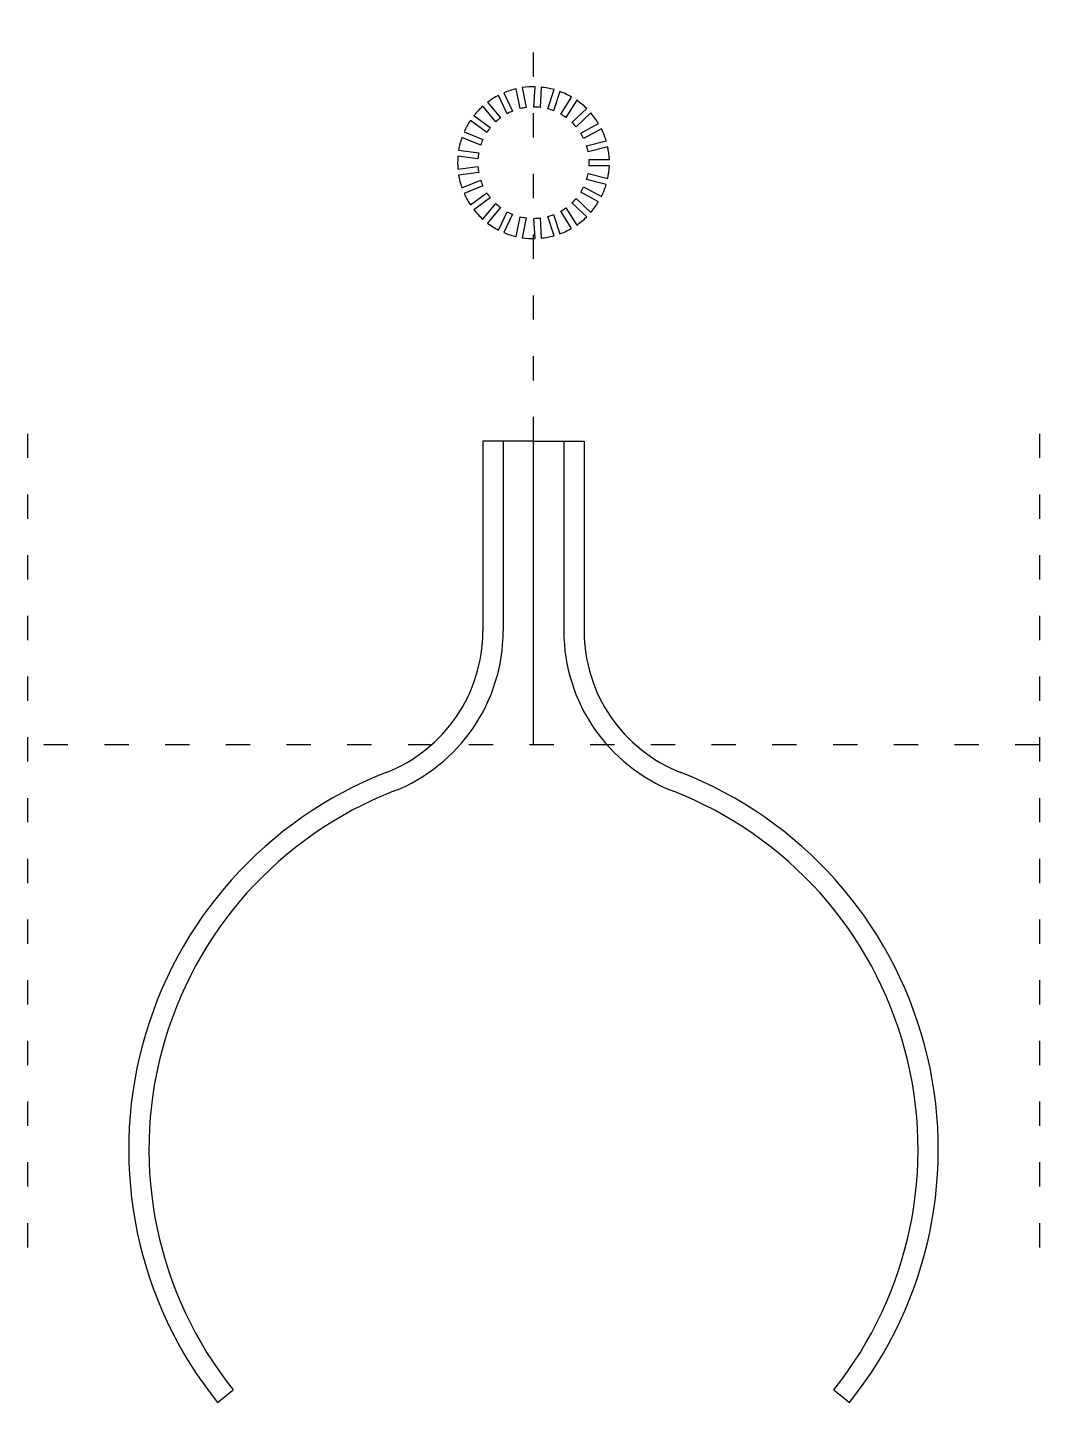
# Model space of a CAD drawing. Header units: millimetres. Extents: x 7085 to 25803, y -5245 to 9436.
# Drawn here: x 23289 to 23789, y 197 to 877 of the extents above; entities that cross this region are included whole.
import ezdxf

# ---------------------------------------------------------------- set-up
doc = ezdxf.new("R2010")
doc.units = ezdxf.units.MM
doc.linetypes.add('ACAD_ISO03W100', pattern=[30, 12, -18])

msp = doc.modelspace()

# ---------------------------------------------------------------- linework, layer by layer
at = {"linetype": 'ACAD_ISO03W100'}
for p, q in [((23538.75608, 522.23957), (23538.75608, 876.59102)), ((23288.75608, 675.90236), (23288.75608, 271.80621)), ((23788.75608, 675.90236), (23788.75608, 271.80621)), ((23788.75608, 522.23957), (23288.75608, 522.23957))]:
    msp.add_line(p, q, dxfattribs=at)
for p, q in [((23538.75645, 672.23957), (23513.75645, 672.23957)), ((23513.75645, 672.23957), (23513.75645, 578.41348)), ((23523.75645, 672.23957), (23523.75645, 578.41348)), ((23538.75608, 672.23957), (23563.75608, 672.23957)), ((23538.75645, 522.23957), (23538.75645, 672.23957)), ((23553.75608, 672.23957), (23553.75608, 578.41334)), ((23563.75608, 672.23957), (23563.75608, 578.41334)), ((23382.63113, 197.23957), (23390.43738, 203.48957)), ((23687.07478, 203.48957), (23694.88103, 197.23957))]:
    msp.add_line(p, q)
msp.add_lwpolyline([(23576.22607, 808.30223), (23566.21514, 808.30223, 0.027293043), (23566.21514, 811.30223), (23576.22607, 811.30223, 0.042852718), (23575.42192, 817.66776), (23565.7255, 815.17814, 0.027293043), (23564.97943, 818.08389), (23574.67585, 820.57351, 0.042852718), (23572.31391, 826.53907), (23563.54127, 821.71627, 0.027293043), (23562.09601, 824.34519), (23570.86865, 829.16799, 0.042852718), (23567.09735, 834.35875), (23559.7997, 827.50579, 0.027293043), (23557.74605, 829.6927), (23565.04371, 836.54565, 0.042852718), (23560.1, 840.63544), (23554.73587, 832.18294, 0.027293043), (23552.20289, 833.79042), (23557.56701, 842.24292, 0.042852718), (23551.76153, 844.97478), (23548.66798, 835.45382, 0.027293043), (23545.81481, 836.38087), (23548.90836, 845.90183, 0.042852718), (23542.60588, 847.10409), (23541.97729, 837.11292, 0.027293043), (23538.98321, 837.30129), (23539.6118, 847.29246, 0.042852718), (23533.20834, 846.88959), (23535.0842, 837.05598, 0.027293043), (23532.13734, 836.49384), (23530.26148, 846.32745, 0.042852718), (23524.15938, 844.34475), (23528.42182, 835.2866, 0.027293043), (23525.70734, 834.00926), (23521.4449, 843.06742, 0.042852718), (23516.02758, 839.62948), (23522.40879, 831.91593, 0.027293043), (23520.09725, 830.00366), (23513.71604, 837.71721, 0.042852718), (23509.3239, 833.04006), (23517.42291, 827.15578, 0.027293043), (23515.65956, 824.72873), (23507.56055, 830.61301, 0.042852718), (23504.46955, 824.99051), (23513.77748, 821.30525, 0.027293043), (23512.67311, 818.51592), (23503.36518, 822.20118, 0.042852718), (23501.76956, 815.98663), (23511.70154, 814.73193, 0.027293043), (23511.32554, 811.75559), (23501.39356, 813.01029, 0.042852718), (23501.39356, 806.59416), (23511.32554, 807.84887, 0.027293043), (23511.70154, 804.87252), (23501.76956, 803.61782, 0.042852718), (23503.36518, 797.40327), (23512.67311, 801.08854, 0.027293043), (23513.77748, 798.29921), (23504.46955, 794.61394, 0.042852718), (23507.56055, 788.99145), (23515.65956, 794.87572, 0.027293043), (23517.42291, 792.44867), (23509.3239, 786.5644, 0.042852718), (23513.71604, 781.88724), (23520.09725, 789.60079, 0.027293043), (23522.40879, 787.68852), (23516.02758, 779.97497, 0.042852718), (23521.4449, 776.53704), (23525.70734, 785.5952, 0.027293043), (23528.42182, 784.31786), (23524.15938, 775.2597, 0.042852718), (23530.26148, 773.27701), (23532.13734, 783.11061, 0.027293043), (23535.0842, 782.54847), (23533.20834, 772.71486, 0.042852718), (23539.6118, 772.31199), (23538.98321, 782.30316, 0.027293043), (23541.97729, 782.49154), (23542.60588, 772.50036, 0.042852718), (23548.90836, 773.70263), (23545.81481, 783.22358, 0.027293043), (23548.66798, 784.15063), (23551.76153, 774.62968, 0.042852718), (23557.56701, 777.36153), (23552.20289, 785.81404, 0.027293043), (23554.73587, 787.42152), (23560.1, 778.96901, 0.042852718), (23565.04371, 783.0588), (23557.74605, 789.91175, 0.027293043), (23559.7997, 792.09866), (23567.09735, 785.24571, 0.042852718), (23570.86865, 790.43646), (23562.09601, 795.25926, 0.027293043), (23563.54127, 797.88818), (23572.31391, 793.06538, 0.042852718), (23574.67585, 799.03095), (23564.97943, 801.52056, 0.027293043), (23565.7255, 804.42631), (23575.42192, 801.93669, 0.042852718)], format="xyb", close=True)
for centre, radius, start, end in [((23438.75645, 578.41348), 75, 291.3236029, 0), ((23438.75645, 578.41348), 85, 291.3236029, 0), ((23638.75608, 578.41334), 85, 180, 248.67631374), ((23638.75608, 578.41334), 75, 180, 248.67631374), ((23538.75608, 322.23957), 200, 111.3236029, 218.68218745), ((23538.75608, 322.23957), 200, 321.31781255, 68.67631374), ((23538.75608, 322.23957), 190, 111.3236029, 218.68218745), ((23538.75608, 322.23957), 190, 321.31781255, 68.67631374)]:
    msp.add_arc(centre, radius, start, end)

doc.saveas('drawing.dxf')
